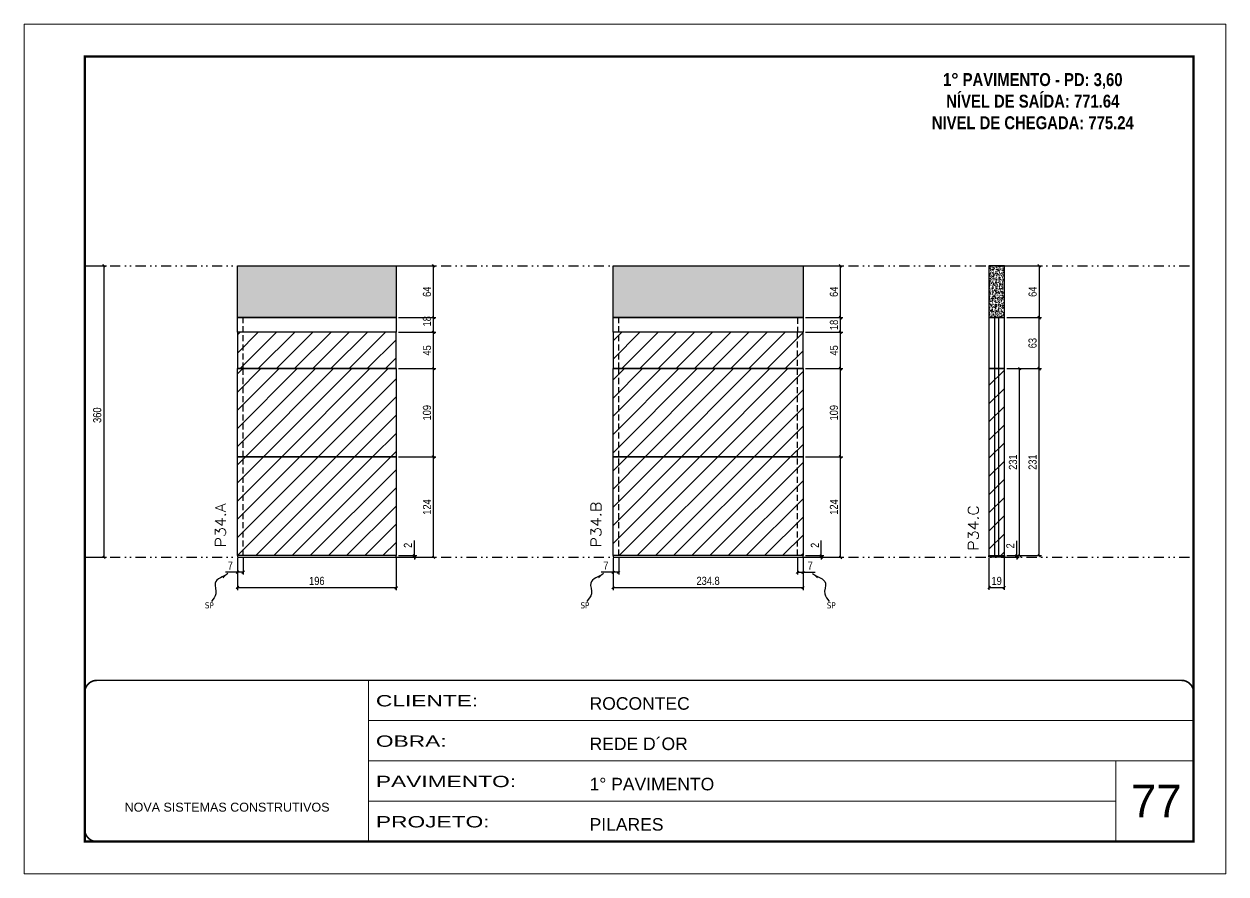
# Model space of a CAD drawing. Extents: x 2949 to 9203, y -16089 to 12527.
# Drawn here: x 2949 to 4434, y -10346 to -9296 of the extents above; entities that cross this region are included whole.
import ezdxf

# ---------------------------------------------------------------- set-up
doc = ezdxf.new("R2010")
doc.units = 0
for name, pattern in [('CONTINUO', [0]), ('DASHED', [0.75, 0.5, -0.25]), ('DIVIDE2', [0.625, 0.25, -0.125, 0, -0.125, 0, -0.125]), ('HIDDEN', [0.375, 0.25, -0.125])]:
    doc.linetypes.add(name, pattern=pattern)
for name, color, linetype, lineweight in [('CARIMBO', 255, 'Continuous', 9), ('Folhas', 255, 'Continuous', 9), ('Hachura', 251, 'Continuous', 9), ('SARRAFO DE PRESSAO', 251, 'DASHED', 9), ('Texto Seção', 7, 'Continuous', 15)]:
    doc.layers.add(name, color=color, linetype=linetype, lineweight=lineweight)
for name, color, linetype in [('COTA', 241, 'Continuous'), ('cotas', 4, 'Continuous'), ('NOMENCLATURA', 7, 'Continuous'), ('Nível', 160, 'Continuous'), ('Painéis', 200, 'Continuous'), ('SARR_2.2x7', 40, 'Continuous'), ('Sarrafo de Pressão', 42, 'HIDDEN'), ('texto', 7, 'Continuous')]:
    doc.layers.add(name, color=color, linetype=linetype)
doc.styles.add('ARIAL', font='arial.ttf')
doc.styles.add('COTA TECNICA', font='techl___.ttf', dxfattribs={"height": 10})
doc.styles.add('COTA TECNICA-50', font='techl___.ttf', dxfattribs={"height": 10})
doc.styles.add('REGUA-120', font='ROMANS.shx', dxfattribs={"height": 15})
doc.styles.add('ROMANC', font='techb___.ttf', dxfattribs={"height": 2.5})
doc.styles.get("Standard").update_dxf_attribs({"font": 'arial.ttf'})
doc.styles.add('Tecnologia', font='')
doc.styles.get('Tecnologia').set_extended_font_data('Forgotten Futurist')
doc.dimstyles.new('COTA PAINEL-50', dxfattribs={"dimtxt": 10, "dimasz": 3, "dimexe": 3, "dimexo": 3, "dimgap": 3, "dimtad": 1, "dimdec": 1, "dimzin": 12, "dimdsep": 46, "dimtxsty": 'COTA TECNICA-50', "dimblk1": 'OBLIQUE', "dimblk2": 'OBLIQUE', "dimsah": 1, "dimcen": 0.9, "dimclrd": 4, "dimclre": 4, "dimclrt": 240, "dimadec": 1, "dimazin": 3, "dimtfac": 1, "dimtdec": 1, "dimtmove": 0, "dimatfit": 3, "dimfxl": 1, "dimtolj": 1, "dimtzin": 12, "dimarcsym": 0})
doc.dimstyles.new('PAINEL', dxfattribs={"dimtxt": 10, "dimasz": 3, "dimexe": 3, "dimexo": 3, "dimgap": 3, "dimtad": 1, "dimdec": 1, "dimzin": 12, "dimdsep": 46, "dimtxsty": 'COTA TECNICA', "dimblk1": 'OBLIQUE', "dimblk2": 'OBLIQUE', "dimsah": 1, "dimcen": 0.9, "dimclrd": 4, "dimclre": 4, "dimclrt": 240, "dimadec": 1, "dimazin": 3, "dimtfac": 1, "dimtdec": 1, "dimtmove": 0, "dimatfit": 3, "dimfxl": 1, "dimtolj": 1, "dimtzin": 12, "dimarcsym": 0})
doc.dimstyles.get("Standard").update_dxf_attribs({"dimtxt": 0.18, "dimasz": 0.18, "dimexe": 0.18, "dimexo": 0.0625, "dimgap": 0.09, "dimtad": 0, "dimtih": 1, "dimtoh": 1, "dimdec": 4, "dimzin": 0, "dimdsep": 46, "dimtxsty": 'Standard', "dimcen": 0.09, "dimadec": 0, "dimazin": 0, "dimtfac": 1, "dimtdec": 4, "dimtofl": 0, "dimtmove": 0, "dimatfit": 3, "dimfxl": 1, "dimtolj": 1, "dimtzin": 0, "dimarcsym": 0})
pattern_1 = [(45, (-126071.967, -38793.522), (-11.2253202, 11.2253202), [])]
pattern_2 = [(45, (-126071.967, -38857.522), (-11.2253202, 11.2253202), [])]

# ---------------------------------------------------------------- blocks, each defined once
blk = doc.blocks.new('9999999999')
at = {"color": 30, "linetype": 'CONTINUO'}
for p, q in [((98564.6, 34230.2), (98564.6, 34429.4)), ((98564.6, 34379.6), (99584, 34379.6)), ((98564.6, 34329.8), (99488, 34329.8)), ((99584, 34329.8), (99488, 34329.8)), ((99488, 34329.8), (99488, 34230.2)), ((98564.6, 34280), (99488, 34280))]:
    blk.add_line(p, q, dxfattribs=at)
at = {"color": 30, "linetype": 'CONTINUO', "const_width": 2}
blk.add_lwpolyline([(99584, 34230.2), (99584, 34414.4, 0.414214), (99569, 34429.4), (98229, 34429.4, 0.414214), (98214, 34414.4), (98214, 34245.2, 0.414214), (98229, 34230.2), (99584, 34230.2)], format="xyb", dxfattribs=at)
at = {"layer": 'Folhas'}
blk.add_lwpolyline([(98139, 34190.2), (99624, 34190.2), (99624, 35240.2), (98139, 35240.2)], close=True, dxfattribs=at)
at = {"layer": 'Folhas', "color": 30, "const_width": 3}
blk.add_lwpolyline([(98214, 34230.2), (99584, 34230.2), (99584, 35200.2), (98214, 35200.2)], close=True, dxfattribs=at)
at = {"color": 7, "linetype": 'Continuous', "ltscale": 5, "style": 'ARIAL'}
for s, height, p in [('ROCONTEC', 15.48, (98837.7, 34393.1)), ('REDE D´OR', 15.48, (98837.7, 34343.3)), ('1° PAVIMENTO', 15.483, (98837.7, 34293.5)), ('NOVA SISTEMAS CONSTRUTIVOS', 11.059, (98263.2, 34267.2)), ('PILARES', 15.48, (98837.7, 34243.7))]:
    blk.add_text(s, height=height, dxfattribs=at).set_placement(p)
at = {"layer": 'Folhas', "color": 7, "style": 'Tecnologia', "width": 1.5}
for s, p in [('CLIENTE:', (98573.7, 34397.2)), ('OBRA:', (98573.7, 34347.3)), ('PAVIMENTO:', (98573.7, 34297.5)), ('PROJETO:', (98573.7, 34247.7))]:
    blk.add_text(s, height=14, dxfattribs=at).set_placement(p)
blk = doc.blocks.new('_Oblique')
at = {"color": 0, "linetype": 'ByBlock', "lineweight": -2}
blk.add_line((-0.5, -0.5), (0.5, 0.5), dxfattribs=at)
blk = doc.blocks.new('*D2653')
at = {"layer": 'cotas', "color": 4, "linetype": 'ByBlock', "lineweight": -2, "transparency": 16777216}
for p, q in [((3027, -9594.9), (3050.8, -9594.9)), ((3047.8, -9594.9), (3047.8, -9954.9)), ((3027, -9954.9), (3050.8, -9954.9))]:
    blk.add_line(p, q, dxfattribs=at)
at = {"layer": 'Defpoints', "color": 0, "linetype": 'ByBlock', "transparency": 16777216}
for p in [(3024, -9594.9), (3024, -9954.9), (3047.8, -9954.9)]:
    blk.add_point(p, dxfattribs=at)
at = {"layer": 'cotas', "color": 4, "linetype": 'ByBlock', "lineweight": -2, "transparency": 16777216, "xscale": 3, "yscale": 3, "zscale": 3}
for p, rotation in [((3047.8, -9594.9), 90), ((3047.8, -9954.9), 270)]:
    blk.add_blockref('_Oblique', p, dxfattribs=dict(at, rotation=rotation))
at = {"layer": 'cotas', "color": 240, "linetype": 'ByBlock', "transparency": 16777216, "insert": (3039.5, -9779.4), "char_height": 10, "attachment_point": 5, "rotation": 90, "style": 'COTA TECNICA'}
blk.add_mtext('\\A1;360', dxfattribs=at)
blk = doc.blocks.new('*D2654')
at = {"layer": 'COTA', "color": 4, "lineweight": -2, "transparency": 16777216}
for p, q in [((3212.8, -9955.9), (3212.8, -9995.4)), ((3408.8, -9955.9), (3408.8, -9995.4)), ((3212.8, -9992.4), (3408.8, -9992.4))]:
    blk.add_line(p, q, dxfattribs=at)
at = {"layer": 'Defpoints', "color": 0, "transparency": 16777216}
for p in [(3212.8, -9952.9), (3408.8, -9952.9), (3408.8, -9992.4)]:
    blk.add_point(p, dxfattribs=at)
at = {"layer": 'COTA', "color": 4, "lineweight": -2, "transparency": 16777216, "xscale": 3, "yscale": 3, "zscale": 3, "rotation": 180}
blk.add_blockref('_Oblique', (3212.8, -9992.4), dxfattribs=at)
at = {"layer": 'COTA', "color": 4, "lineweight": -2, "transparency": 16777216, "xscale": 3, "yscale": 3, "zscale": 3}
blk.add_blockref('_Oblique', (3408.8, -9992.4), dxfattribs=at)
at = {"layer": 'COTA', "color": 240, "transparency": 16777216, "insert": (3310.8, -9984.2), "char_height": 10, "attachment_point": 5, "style": 'COTA TECNICA'}
blk.add_mtext('\\A1;196', dxfattribs=at)
blk = doc.blocks.new('*D2655')
at = {"layer": 'COTA', "color": 4, "lineweight": -2, "transparency": 16777216}
for p, q in [((3411.8, -9594.9), (3458, -9594.9)), ((3455, -9658.9), (3455, -9594.9)), ((3411.8, -9658.9), (3458, -9658.9))]:
    blk.add_line(p, q, dxfattribs=at)
at = {"layer": 'Defpoints', "color": 0, "transparency": 16777216}
for p in [(3408.8, -9594.9), (3455, -9594.9), (3408.8, -9658.9)]:
    blk.add_point(p, dxfattribs=at)
at = {"layer": 'COTA', "color": 4, "lineweight": -2, "transparency": 16777216, "xscale": 3, "yscale": 3, "zscale": 3}
for p, rotation in [((3455, -9594.9), 90), ((3455, -9658.9), 270)]:
    blk.add_blockref('_Oblique', p, dxfattribs=dict(at, rotation=rotation))
at = {"layer": 'COTA', "color": 240, "transparency": 16777216, "insert": (3446.9, -9626.9), "char_height": 10, "attachment_point": 5, "rotation": 90, "style": 'COTA TECNICA'}
blk.add_mtext('\\A1;64', dxfattribs=at)
blk = doc.blocks.new('*D2656')
at = {"layer": 'COTA', "color": 4, "lineweight": -2, "transparency": 16777216}
for p, q in [((3212.8, -9957.9), (3212.8, -9976.4)), ((3219.8, -9955.9), (3219.8, -9976.4)), ((3212.8, -9973.4), (3198, -9973.4)), ((3219.8, -9973.4), (3212.8, -9973.4))]:
    blk.add_line(p, q, dxfattribs=at)
at = {"layer": 'Defpoints', "color": 0, "transparency": 16777216}
for p in [(3212.8, -9954.9), (3219.8, -9952.9), (3212.8, -9973.4)]:
    blk.add_point(p, dxfattribs=at)
at = {"layer": 'COTA', "color": 4, "lineweight": -2, "transparency": 16777216, "xscale": 3, "yscale": 3, "zscale": 3, "rotation": 180}
blk.add_blockref('_Oblique', (3212.8, -9973.4), dxfattribs=at)
at = {"layer": 'COTA', "color": 4, "lineweight": -2, "transparency": 16777216, "xscale": 3, "yscale": 3, "zscale": 3}
blk.add_blockref('_Oblique', (3219.8, -9973.4), dxfattribs=at)
at = {"layer": 'COTA', "color": 240, "transparency": 16777216, "insert": (3203.9, -9965.3), "char_height": 10, "attachment_point": 5, "style": 'COTA TECNICA-50'}
blk.add_mtext('\\A1;7', dxfattribs=at)
blk = doc.blocks.new('*D2657')
at = {"layer": 'COTA', "color": 4, "lineweight": -2, "transparency": 16777216}
for p, q in [((3411.8, -9830.9), (3458, -9830.9)), ((3455, -9954.9), (3455, -9830.9)), ((3411.8, -9954.9), (3458, -9954.9))]:
    blk.add_line(p, q, dxfattribs=at)
at = {"layer": 'Defpoints', "color": 0, "transparency": 16777216}
for p in [(3408.8, -9830.9), (3455, -9830.9), (3408.8, -9954.9)]:
    blk.add_point(p, dxfattribs=at)
at = {"layer": 'COTA', "color": 4, "lineweight": -2, "transparency": 16777216, "xscale": 3, "yscale": 3, "zscale": 3}
for p, rotation in [((3455, -9830.9), 90), ((3455, -9954.9), 270)]:
    blk.add_blockref('_Oblique', p, dxfattribs=dict(at, rotation=rotation))
at = {"layer": 'COTA', "color": 240, "transparency": 16777216, "insert": (3446.9, -9892.9), "char_height": 10, "attachment_point": 5, "rotation": 90, "style": 'COTA TECNICA-50'}
blk.add_mtext('\\A1;124', dxfattribs=at)
blk = doc.blocks.new('*D2658')
at = {"layer": 'COTA', "color": 4, "lineweight": -2, "transparency": 16777216}
for p, q in [((3431.3, -9952.9), (3431.3, -9934.1)), ((3411.8, -9952.9), (3434.3, -9952.9)), ((3411.8, -9954.9), (3434.3, -9954.9)), ((3431.3, -9954.9), (3431.3, -9952.9)), ((3431.3, -9954.9), (3431.3, -9957.9))]:
    blk.add_line(p, q, dxfattribs=at)
at = {"layer": 'Defpoints', "color": 0, "transparency": 16777216}
for p in [(3408.8, -9952.9), (3408.8, -9954.9), (3431.3, -9954.9)]:
    blk.add_point(p, dxfattribs=at)
at = {"layer": 'COTA', "color": 4, "lineweight": -2, "transparency": 16777216, "xscale": 3, "yscale": 3, "zscale": 3}
for p, rotation in [((3431.3, -9952.9), 270), ((3431.3, -9954.9), 90)]:
    blk.add_blockref('_Oblique', p, dxfattribs=dict(at, rotation=rotation))
at = {"layer": 'COTA', "color": 240, "transparency": 16777216, "insert": (3423.3, -9940.2), "char_height": 10, "attachment_point": 5, "rotation": 90, "style": 'COTA TECNICA-50'}
blk.add_mtext('\\A1;2', dxfattribs=at)
blk = doc.blocks.new('*D2659')
at = {"layer": 'COTA', "color": 4, "linetype": 'ByBlock', "lineweight": -2, "transparency": 16777216}
for p, q in [((3411.8, -9721.9), (3458, -9721.9)), ((3455, -9830.9), (3455, -9721.9)), ((3411.8, -9830.9), (3458, -9830.9))]:
    blk.add_line(p, q, dxfattribs=at)
at = {"layer": 'Defpoints', "color": 0, "linetype": 'ByBlock', "transparency": 16777216}
for p in [(3408.8, -9721.9), (3455, -9721.9), (3408.8, -9830.9)]:
    blk.add_point(p, dxfattribs=at)
at = {"layer": 'COTA', "color": 4, "linetype": 'ByBlock', "lineweight": -2, "transparency": 16777216, "xscale": 3, "yscale": 3, "zscale": 3}
for p, rotation in [((3455, -9721.9), 90), ((3455, -9830.9), 270)]:
    blk.add_blockref('_Oblique', p, dxfattribs=dict(at, rotation=rotation))
at = {"layer": 'COTA', "color": 240, "linetype": 'ByBlock', "transparency": 16777216, "insert": (3446.9, -9776.4), "char_height": 10, "attachment_point": 5, "rotation": 90, "style": 'COTA TECNICA'}
blk.add_mtext('\\A1;109', dxfattribs=at)
blk = doc.blocks.new('*D2660')
at = {"layer": 'COTA', "color": 4, "lineweight": -2, "transparency": 16777216}
for p, q in [((3676.8, -9955.9), (3676.8, -9995.4)), ((3911.6, -9955.9), (3911.6, -9995.4)), ((3676.8, -9992.4), (3911.6, -9992.4))]:
    blk.add_line(p, q, dxfattribs=at)
at = {"layer": 'Defpoints', "color": 0, "transparency": 16777216}
for p in [(3676.8, -9952.9), (3911.6, -9952.9), (3911.6, -9992.4)]:
    blk.add_point(p, dxfattribs=at)
at = {"layer": 'COTA', "color": 4, "lineweight": -2, "transparency": 16777216, "xscale": 3, "yscale": 3, "zscale": 3, "rotation": 180}
blk.add_blockref('_Oblique', (3676.8, -9992.4), dxfattribs=at)
at = {"layer": 'COTA', "color": 4, "lineweight": -2, "transparency": 16777216, "xscale": 3, "yscale": 3, "zscale": 3}
blk.add_blockref('_Oblique', (3911.6, -9992.4), dxfattribs=at)
at = {"layer": 'COTA', "color": 240, "transparency": 16777216, "insert": (3794.2, -9984.1), "char_height": 10, "attachment_point": 5, "style": 'COTA TECNICA'}
blk.add_mtext('\\A1;234.8', dxfattribs=at)
blk = doc.blocks.new('*D2661')
at = {"layer": 'COTA', "color": 4, "lineweight": -2, "transparency": 16777216}
for p, q in [((3914.6, -9594.9), (3960.8, -9594.9)), ((3957.8, -9658.9), (3957.8, -9594.9)), ((3914.6, -9658.9), (3960.8, -9658.9))]:
    blk.add_line(p, q, dxfattribs=at)
at = {"layer": 'Defpoints', "color": 0, "transparency": 16777216}
for p in [(3911.6, -9594.9), (3957.8, -9594.9), (3911.6, -9658.9)]:
    blk.add_point(p, dxfattribs=at)
at = {"layer": 'COTA', "color": 4, "lineweight": -2, "transparency": 16777216, "xscale": 3, "yscale": 3, "zscale": 3}
for p, rotation in [((3957.8, -9594.9), 90), ((3957.8, -9658.9), 270)]:
    blk.add_blockref('_Oblique', p, dxfattribs=dict(at, rotation=rotation))
at = {"layer": 'COTA', "color": 240, "transparency": 16777216, "insert": (3949.7, -9626.9), "char_height": 10, "attachment_point": 5, "rotation": 90, "style": 'COTA TECNICA'}
blk.add_mtext('\\A1;64', dxfattribs=at)
blk = doc.blocks.new('*D2662')
at = {"layer": 'COTA', "color": 4, "lineweight": -2, "transparency": 16777216}
for p, q in [((3676.8, -9957.9), (3676.8, -9976.4)), ((3683.8, -9955.9), (3683.8, -9976.4)), ((3676.8, -9973.4), (3662, -9973.4)), ((3683.8, -9973.4), (3676.8, -9973.4))]:
    blk.add_line(p, q, dxfattribs=at)
at = {"layer": 'Defpoints', "color": 0, "transparency": 16777216}
for p in [(3676.8, -9954.9), (3683.8, -9952.9), (3676.8, -9973.4)]:
    blk.add_point(p, dxfattribs=at)
at = {"layer": 'COTA', "color": 4, "lineweight": -2, "transparency": 16777216, "xscale": 3, "yscale": 3, "zscale": 3, "rotation": 180}
blk.add_blockref('_Oblique', (3676.8, -9973.4), dxfattribs=at)
at = {"layer": 'COTA', "color": 4, "lineweight": -2, "transparency": 16777216, "xscale": 3, "yscale": 3, "zscale": 3}
blk.add_blockref('_Oblique', (3683.8, -9973.4), dxfattribs=at)
at = {"layer": 'COTA', "color": 240, "transparency": 16777216, "insert": (3667.9, -9965.3), "char_height": 10, "attachment_point": 5, "style": 'COTA TECNICA-50'}
blk.add_mtext('\\A1;7', dxfattribs=at)
blk = doc.blocks.new('*D2663')
at = {"layer": 'COTA', "color": 4, "lineweight": -2, "transparency": 16777216}
for p, q in [((3904.6, -9955.9), (3904.6, -9976.4)), ((3911.6, -9957.9), (3911.6, -9976.4)), ((3904.6, -9973.4), (3911.6, -9973.4)), ((3911.6, -9973.4), (3926.3, -9973.4))]:
    blk.add_line(p, q, dxfattribs=at)
at = {"layer": 'Defpoints', "color": 0, "transparency": 16777216}
for p in [(3904.6, -9952.9), (3911.6, -9954.9), (3911.6, -9973.4)]:
    blk.add_point(p, dxfattribs=at)
at = {"layer": 'COTA', "color": 4, "lineweight": -2, "transparency": 16777216, "xscale": 3, "yscale": 3, "zscale": 3, "rotation": 180}
blk.add_blockref('_Oblique', (3904.6, -9973.4), dxfattribs=at)
at = {"layer": 'COTA', "color": 4, "lineweight": -2, "transparency": 16777216, "xscale": 3, "yscale": 3, "zscale": 3}
blk.add_blockref('_Oblique', (3911.6, -9973.4), dxfattribs=at)
at = {"layer": 'COTA', "color": 240, "transparency": 16777216, "insert": (3920.4, -9965.3), "char_height": 10, "attachment_point": 5, "style": 'COTA TECNICA-50'}
blk.add_mtext('\\A1;7', dxfattribs=at)
blk = doc.blocks.new('*D2664')
at = {"layer": 'COTA', "color": 4, "lineweight": -2, "transparency": 16777216}
for p, q in [((3914.6, -9830.9), (3960.8, -9830.9)), ((3957.8, -9954.9), (3957.8, -9830.9)), ((3914.6, -9954.9), (3960.8, -9954.9))]:
    blk.add_line(p, q, dxfattribs=at)
at = {"layer": 'Defpoints', "color": 0, "transparency": 16777216}
for p in [(3911.6, -9830.9), (3957.8, -9830.9), (3911.6, -9954.9)]:
    blk.add_point(p, dxfattribs=at)
at = {"layer": 'COTA', "color": 4, "lineweight": -2, "transparency": 16777216, "xscale": 3, "yscale": 3, "zscale": 3}
for p, rotation in [((3957.8, -9830.9), 90), ((3957.8, -9954.9), 270)]:
    blk.add_blockref('_Oblique', p, dxfattribs=dict(at, rotation=rotation))
at = {"layer": 'COTA', "color": 240, "transparency": 16777216, "insert": (3949.7, -9892.9), "char_height": 10, "attachment_point": 5, "rotation": 90, "style": 'COTA TECNICA-50'}
blk.add_mtext('\\A1;124', dxfattribs=at)
blk = doc.blocks.new('*D2665')
at = {"layer": 'COTA', "color": 4, "lineweight": -2, "transparency": 16777216}
for p, q in [((3934.1, -9952.9), (3934.1, -9934.1)), ((3914.6, -9952.9), (3937.1, -9952.9)), ((3914.6, -9954.9), (3937.1, -9954.9)), ((3934.1, -9954.9), (3934.1, -9952.9)), ((3934.1, -9954.9), (3934.1, -9957.9))]:
    blk.add_line(p, q, dxfattribs=at)
at = {"layer": 'Defpoints', "color": 0, "transparency": 16777216}
for p in [(3911.6, -9952.9), (3911.6, -9954.9), (3934.1, -9954.9)]:
    blk.add_point(p, dxfattribs=at)
at = {"layer": 'COTA', "color": 4, "lineweight": -2, "transparency": 16777216, "xscale": 3, "yscale": 3, "zscale": 3}
for p, rotation in [((3934.1, -9952.9), 270), ((3934.1, -9954.9), 90)]:
    blk.add_blockref('_Oblique', p, dxfattribs=dict(at, rotation=rotation))
at = {"layer": 'COTA', "color": 240, "transparency": 16777216, "insert": (3926.1, -9940.2), "char_height": 10, "attachment_point": 5, "rotation": 90, "style": 'COTA TECNICA-50'}
blk.add_mtext('\\A1;2', dxfattribs=at)
blk = doc.blocks.new('*D2666')
at = {"layer": 'COTA', "color": 4, "linetype": 'ByBlock', "lineweight": -2, "transparency": 16777216}
for p, q in [((3914.6, -9721.9), (3960.8, -9721.9)), ((3957.8, -9830.9), (3957.8, -9721.9)), ((3914.6, -9830.9), (3960.8, -9830.9))]:
    blk.add_line(p, q, dxfattribs=at)
at = {"layer": 'Defpoints', "color": 0, "linetype": 'ByBlock', "transparency": 16777216}
for p in [(3911.6, -9721.9), (3957.8, -9721.9), (3911.6, -9830.9)]:
    blk.add_point(p, dxfattribs=at)
at = {"layer": 'COTA', "color": 4, "linetype": 'ByBlock', "lineweight": -2, "transparency": 16777216, "xscale": 3, "yscale": 3, "zscale": 3}
for p, rotation in [((3957.8, -9721.9), 90), ((3957.8, -9830.9), 270)]:
    blk.add_blockref('_Oblique', p, dxfattribs=dict(at, rotation=rotation))
at = {"layer": 'COTA', "color": 240, "linetype": 'ByBlock', "transparency": 16777216, "insert": (3949.7, -9776.4), "char_height": 10, "attachment_point": 5, "rotation": 90, "style": 'COTA TECNICA'}
blk.add_mtext('\\A1;109', dxfattribs=at)
blk = doc.blocks.new('*D2667')
at = {"layer": 'COTA', "color": 4, "lineweight": -2, "transparency": 16777216}
for p, q in [((4141.2, -9955.9), (4141.2, -9995.3)), ((4160.2, -9955.9), (4160.2, -9995.3)), ((4141.2, -9992.3), (4160.2, -9992.3))]:
    blk.add_line(p, q, dxfattribs=at)
at = {"layer": 'Defpoints', "color": 0, "transparency": 16777216}
for p in [(4141.2, -9952.9), (4160.2, -9952.9), (4160.2, -9992.3)]:
    blk.add_point(p, dxfattribs=at)
at = {"layer": 'COTA', "color": 4, "lineweight": -2, "transparency": 16777216, "xscale": 3, "yscale": 3, "zscale": 3, "rotation": 180}
blk.add_blockref('_Oblique', (4141.2, -9992.3), dxfattribs=at)
at = {"layer": 'COTA', "color": 4, "lineweight": -2, "transparency": 16777216, "xscale": 3, "yscale": 3, "zscale": 3}
blk.add_blockref('_Oblique', (4160.2, -9992.3), dxfattribs=at)
at = {"layer": 'COTA', "color": 240, "transparency": 16777216, "insert": (4150.7, -9984.2), "char_height": 10, "attachment_point": 5, "style": 'COTA TECNICA'}
blk.add_mtext('\\A1;19', dxfattribs=at)
blk = doc.blocks.new('*D2668')
at = {"layer": 'COTA', "color": 4, "lineweight": -2, "transparency": 16777216}
for p, q in [((4175.6, -9952.9), (4175.6, -9934.8)), ((4163.2, -9952.9), (4178.6, -9952.9)), ((4163.2, -9954.9), (4178.6, -9954.9)), ((4175.6, -9954.9), (4175.6, -9952.9)), ((4175.6, -9954.9), (4175.6, -9957.9))]:
    blk.add_line(p, q, dxfattribs=at)
at = {"layer": 'Defpoints', "color": 0, "transparency": 16777216}
for p in [(4160.2, -9952.9), (4160.2, -9954.9), (4175.6, -9952.9)]:
    blk.add_point(p, dxfattribs=at)
at = {"layer": 'COTA', "color": 4, "lineweight": -2, "transparency": 16777216, "xscale": 3, "yscale": 3, "zscale": 3}
for p, rotation in [((4175.6, -9952.9), 270), ((4175.6, -9954.9), 90)]:
    blk.add_blockref('_Oblique', p, dxfattribs=dict(at, rotation=rotation))
at = {"layer": 'COTA', "color": 240, "transparency": 16777216, "insert": (4167.6, -9940.9), "char_height": 10, "attachment_point": 5, "rotation": 90, "style": 'COTA TECNICA-50'}
blk.add_mtext('\\A1;2', dxfattribs=at)
blk = doc.blocks.new('*D2690')
at = {"layer": 'COTA', "color": 4, "linetype": 'ByBlock', "lineweight": -2, "transparency": 16777216}
for p, q in [((4163.2, -9594.9), (4206.3, -9594.9)), ((4203.3, -9594.9), (4203.3, -9658.9)), ((4163.2, -9658.9), (4206.3, -9658.9))]:
    blk.add_line(p, q, dxfattribs=at)
at = {"layer": 'Defpoints', "color": 0, "linetype": 'ByBlock', "transparency": 16777216}
for p in [(4160.2, -9594.9), (4160.2, -9658.9), (4203.3, -9658.9)]:
    blk.add_point(p, dxfattribs=at)
at = {"layer": 'COTA', "color": 4, "linetype": 'ByBlock', "lineweight": -2, "transparency": 16777216, "xscale": 3, "yscale": 3, "zscale": 3}
for p, rotation in [((4203.3, -9594.9), 90), ((4203.3, -9658.9), 270)]:
    blk.add_blockref('_Oblique', p, dxfattribs=dict(at, rotation=rotation))
at = {"layer": 'COTA', "color": 240, "linetype": 'ByBlock', "transparency": 16777216, "insert": (4195.2, -9626.9), "char_height": 10, "attachment_point": 5, "rotation": 90, "style": 'COTA TECNICA'}
blk.add_mtext('\\A1;64', dxfattribs=at)
blk = doc.blocks.new('*D2691')
at = {"layer": 'COTA', "color": 4, "linetype": 'ByBlock', "lineweight": -2, "transparency": 16777216}
for p, q in [((4163.2, -9721.9), (4206.3, -9721.9)), ((4203.3, -9952.9), (4203.3, -9721.9)), ((4163.2, -9952.9), (4206.3, -9952.9))]:
    blk.add_line(p, q, dxfattribs=at)
at = {"layer": 'Defpoints', "color": 0, "linetype": 'ByBlock', "transparency": 16777216}
for p in [(4160.2, -9721.9), (4203.3, -9721.9), (4160.2, -9952.9)]:
    blk.add_point(p, dxfattribs=at)
at = {"layer": 'COTA', "color": 4, "linetype": 'ByBlock', "lineweight": -2, "transparency": 16777216, "xscale": 3, "yscale": 3, "zscale": 3}
for p, rotation in [((4203.3, -9721.9), 90), ((4203.3, -9952.9), 270)]:
    blk.add_blockref('_Oblique', p, dxfattribs=dict(at, rotation=rotation))
at = {"layer": 'COTA', "color": 240, "linetype": 'ByBlock', "transparency": 16777216, "insert": (4195.1, -9837.4), "char_height": 10, "attachment_point": 5, "rotation": 90, "style": 'COTA TECNICA'}
blk.add_mtext('\\A1;231', dxfattribs=at)
blk = doc.blocks.new('*D2692')
at = {"layer": 'COTA', "color": 4, "linetype": 'ByBlock', "lineweight": -2, "transparency": 16777216}
for p, q in [((4163.2, -9721.9), (4182.1, -9721.9)), ((4179.1, -9952.9), (4179.1, -9721.9)), ((4163.2, -9952.9), (4182.1, -9952.9))]:
    blk.add_line(p, q, dxfattribs=at)
at = {"layer": 'Defpoints', "color": 0, "linetype": 'ByBlock', "transparency": 16777216}
for p in [(4160.2, -9721.9), (4179.1, -9721.9), (4160.2, -9952.9)]:
    blk.add_point(p, dxfattribs=at)
at = {"layer": 'COTA', "color": 4, "linetype": 'ByBlock', "lineweight": -2, "transparency": 16777216, "xscale": 3, "yscale": 3, "zscale": 3}
for p, rotation in [((4179.1, -9721.9), 90), ((4179.1, -9952.9), 270)]:
    blk.add_blockref('_Oblique', p, dxfattribs=dict(at, rotation=rotation))
at = {"layer": 'COTA', "color": 240, "linetype": 'ByBlock', "transparency": 16777216, "insert": (4170.9, -9837.4), "char_height": 10, "attachment_point": 5, "rotation": 90, "style": 'COTA TECNICA'}
blk.add_mtext('\\A1;231', dxfattribs=at)
blk = doc.blocks.new('*D2688')
at = {"layer": 'COTA', "color": 4, "linetype": 'ByBlock', "lineweight": -2, "transparency": 16777216}
for p, q in [((3411.8, -9676.9), (3458, -9676.9)), ((3455, -9721.9), (3455, -9676.9)), ((3411.8, -9721.9), (3458, -9721.9))]:
    blk.add_line(p, q, dxfattribs=at)
at = {"layer": 'Defpoints', "color": 0, "linetype": 'ByBlock', "transparency": 16777216}
for p in [(3408.8, -9676.9), (3455, -9676.9), (3408.8, -9721.9)]:
    blk.add_point(p, dxfattribs=at)
at = {"layer": 'COTA', "color": 4, "linetype": 'ByBlock', "lineweight": -2, "transparency": 16777216, "xscale": 3, "yscale": 3, "zscale": 3}
for p, rotation in [((3455, -9676.9), 90), ((3455, -9721.9), 270)]:
    blk.add_blockref('_Oblique', p, dxfattribs=dict(at, rotation=rotation))
at = {"layer": 'COTA', "color": 240, "linetype": 'ByBlock', "transparency": 16777216, "insert": (3446.9, -9699.4), "char_height": 10, "attachment_point": 5, "rotation": 90, "style": 'COTA TECNICA'}
blk.add_mtext('\\A1;45', dxfattribs=at)
blk = doc.blocks.new('*D2685')
at = {"layer": 'COTA', "color": 4, "linetype": 'ByBlock', "lineweight": -2, "transparency": 16777216}
for p, q in [((3914.6, -9676.9), (3960.8, -9676.9)), ((3957.8, -9721.9), (3957.8, -9676.9)), ((3914.6, -9721.9), (3960.8, -9721.9))]:
    blk.add_line(p, q, dxfattribs=at)
at = {"layer": 'Defpoints', "color": 0, "linetype": 'ByBlock', "transparency": 16777216}
for p in [(3911.6, -9676.9), (3957.8, -9676.9), (3911.6, -9721.9)]:
    blk.add_point(p, dxfattribs=at)
at = {"layer": 'COTA', "color": 4, "linetype": 'ByBlock', "lineweight": -2, "transparency": 16777216, "xscale": 3, "yscale": 3, "zscale": 3}
for p, rotation in [((3957.8, -9676.9), 90), ((3957.8, -9721.9), 270)]:
    blk.add_blockref('_Oblique', p, dxfattribs=dict(at, rotation=rotation))
at = {"layer": 'COTA', "color": 240, "linetype": 'ByBlock', "transparency": 16777216, "insert": (3949.7, -9699.4), "char_height": 10, "attachment_point": 5, "rotation": 90, "style": 'COTA TECNICA'}
blk.add_mtext('\\A1;45', dxfattribs=at)
blk = doc.blocks.new('*D2686')
at = {"layer": 'COTA', "color": 4, "linetype": 'ByBlock', "lineweight": -2, "transparency": 16777216}
for p, q in [((4163.2, -9658.9), (4206.3, -9658.9)), ((4203.3, -9721.9), (4203.3, -9658.9)), ((4163.2, -9721.9), (4206.3, -9721.9))]:
    blk.add_line(p, q, dxfattribs=at)
at = {"layer": 'Defpoints', "color": 0, "linetype": 'ByBlock', "transparency": 16777216}
for p in [(4160.2, -9658.9), (4203.3, -9658.9), (4160.2, -9721.9)]:
    blk.add_point(p, dxfattribs=at)
at = {"layer": 'COTA', "color": 4, "linetype": 'ByBlock', "lineweight": -2, "transparency": 16777216, "xscale": 3, "yscale": 3, "zscale": 3}
for p, rotation in [((4203.3, -9658.9), 90), ((4203.3, -9721.9), 270)]:
    blk.add_blockref('_Oblique', p, dxfattribs=dict(at, rotation=rotation))
at = {"layer": 'COTA', "color": 240, "linetype": 'ByBlock', "transparency": 16777216, "insert": (4195.1, -9690.4), "char_height": 10, "attachment_point": 5, "rotation": 90, "style": 'COTA TECNICA'}
blk.add_mtext('\\A1;63', dxfattribs=at)
blk = doc.blocks.new('*D2689')
at = {"layer": 'COTA', "color": 4, "lineweight": -2, "transparency": 16777216}
for p, q in [((3411.8, -9658.9), (3458, -9658.9)), ((3455, -9676.9), (3455, -9658.9)), ((3411.8, -9676.9), (3458, -9676.9))]:
    blk.add_line(p, q, dxfattribs=at)
at = {"layer": 'Defpoints', "color": 0, "transparency": 16777216}
for p in [(3408.8, -9658.9), (3455, -9658.9), (3408.8, -9676.9)]:
    blk.add_point(p, dxfattribs=at)
at = {"layer": 'COTA', "color": 4, "lineweight": -2, "transparency": 16777216, "xscale": 3, "yscale": 3, "zscale": 3}
for p, rotation in [((3455, -9658.9), 90), ((3455, -9676.9), 270)]:
    blk.add_blockref('_Oblique', p, dxfattribs=dict(at, rotation=rotation))
at = {"layer": 'COTA', "color": 240, "transparency": 16777216, "insert": (3446.9, -9663.4), "char_height": 10, "attachment_point": 5, "rotation": 90, "style": 'COTA TECNICA'}
blk.add_mtext('\\A1;18', dxfattribs=at)
blk = doc.blocks.new('*D2697')
at = {"layer": 'COTA', "color": 4, "lineweight": -2, "transparency": 16777216}
for p, q in [((3914.6, -9658.9), (3960.8, -9658.9)), ((3957.8, -9676.9), (3957.8, -9658.9)), ((3914.6, -9676.9), (3960.8, -9676.9))]:
    blk.add_line(p, q, dxfattribs=at)
at = {"layer": 'Defpoints', "color": 0, "transparency": 16777216}
for p in [(3911.6, -9658.9), (3957.8, -9658.9), (3911.6, -9676.9)]:
    blk.add_point(p, dxfattribs=at)
at = {"layer": 'COTA', "color": 4, "lineweight": -2, "transparency": 16777216, "xscale": 3, "yscale": 3, "zscale": 3}
for p, rotation in [((3957.8, -9658.9), 90), ((3957.8, -9676.9), 270)]:
    blk.add_blockref('_Oblique', p, dxfattribs=dict(at, rotation=rotation))
at = {"layer": 'COTA', "color": 240, "transparency": 16777216, "insert": (3949.7, -9667.9), "char_height": 10, "attachment_point": 5, "rotation": 90, "style": 'COTA TECNICA'}
blk.add_mtext('\\A1;18', dxfattribs=at)

msp = doc.modelspace()

# ---------------------------------------------------------------- hatches: boundary and pattern name
at = {"layer": 'COTA', "linetype": 'ByBlock'}
h = msp.add_hatch(dxfattribs=at)
h.set_pattern_fill('AR-CONC', color=256, scale=0.03)
h.set_pattern_definition([(50, (-128199.012, -38772.322), (5.46554007, -0.47817257), [0.5715, -6.2865]), (355, (-128199.012, -38772.322), (-1.05730264, 5.73170536), [0.4572, -5.02921753]), (100.4514447, (-128198.5565, -38772.362), (4.40823741, 5.25353256), [0.48570026, -5.34270734]), (46.1842, (-128199.012, -38770.798), (8.13237123, -1.26126984), [0.85725, -9.42975]), (96.6355576, (-128198.334, -38770.903), (7.122124, 7.42278374), [0.7285507, -8.01406824]), (351.184151, (-128199.012, -38770.798), (7.122124, 7.42278374), [0.685799, -7.54379196]), (21, (-128198.25, -38771.179), (4.54843174, -3.06795595), [0.5715, -6.2865]), (326, (-128198.25, -38771.179), (1.85406085, 5.52563898), [0.4572, -5.0292]), (71.451445, (-128197.871, -38771.4347), (6.40249258, 2.45768307), [0.48570026, -5.34269813]), (37.5, (-128199.012, -38772.322), (0.092658098, 2.536651166), [0, -4.96824, 0, -5.1054, 0, -5.04825]), (7.5, (-128199.012, -38772.322), (2.004589875, 3.005417245), [0, -2.91084, 0, -4.85394, 0, -1.92405]), (327.5, (-128200.7112, -38772.322), (4.067717855, -0.17186232), [0, -1.905, 0, -5.9436, 0, -7.8867]), (317.5, (-128201.4732, -38772.322), (4.44387544, 0.76279473), [0, -2.4765, 0, -3.94716, 0, -5.6007])])
h.paths.add_polyline_path([(3408.77, -9658.91), (3212.77, -9658.91), (3212.77, -9594.91), (3408.77, -9594.91)])
h = msp.add_hatch(dxfattribs=at)
h.set_pattern_fill('AR-CONC', color=256, scale=0.03)
h.set_pattern_definition([(50, (-127735.03, -38772.322), (5.46554007, -0.47817257), [0.5715, -6.2865]), (355, (-127735.03, -38772.322), (-1.05730264, 5.73170536), [0.4572, -5.02921753]), (100.4514447, (-127734.5744, -38772.362), (4.40823741, 5.25353256), [0.48570026, -5.34270734]), (46.1842, (-127735.03, -38770.798), (8.13237123, -1.26126984), [0.85725, -9.42975]), (96.6355576, (-127734.352, -38770.903), (7.122124, 7.42278374), [0.7285507, -8.01406824]), (351.184151, (-127735.03, -38770.798), (7.122124, 7.42278374), [0.685799, -7.54379196]), (21, (-127734.268, -38771.179), (4.54843174, -3.06795595), [0.5715, -6.2865]), (326, (-127734.268, -38771.179), (1.85406085, 5.52563898), [0.4572, -5.0292]), (71.451445, (-127733.889, -38771.4347), (6.40249258, 2.45768307), [0.48570026, -5.34269813]), (37.5, (-127735.0299, -38772.322), (0.092658098, 2.536651166), [0, -4.96824, 0, -5.1054, 0, -5.04825]), (7.5, (-127735.03, -38772.322), (2.004589875, 3.005417245), [0, -2.91084, 0, -4.85394, 0, -1.92405]), (327.5, (-127736.7291, -38772.322), (4.067717855, -0.17186232), [0, -1.905, 0, -5.9436, 0, -7.8867]), (317.5, (-127737.491, -38772.322), (4.44387544, 0.76279473), [0, -2.4765, 0, -3.94716, 0, -5.6007])])
h.paths.add_polyline_path([(3911.55, -9658.91), (3676.75, -9658.91), (3676.75, -9594.91), (3911.55, -9594.91)])
h = msp.add_hatch(dxfattribs=at)
h.set_pattern_fill('AR-CONC', color=256, scale=0.03)
h.set_pattern_definition([(50, (-127750.423, -43404.8225), (5.46554007, -0.47817257), [0.5715, -6.2865]), (355, (-127750.423, -43404.8225), (-1.05730264, 5.73170536), [0.4572, -5.02921753]), (100.4514447, (-127749.9676, -43404.8623), (4.40823741, 5.25353256), [0.48570026, -5.34270734]), (46.1842, (-127750.423, -43403.2985), (8.13237123, -1.26126984), [0.85725, -9.42975]), (96.6355576, (-127749.745, -43403.4036), (7.122124, 7.42278374), [0.7285507, -8.01406824]), (351.184151, (-127750.423, -43403.2985), (7.122124, 7.42278374), [0.685799, -7.54379196]), (21, (-127749.661, -43403.6795), (4.54843174, -3.06795595), [0.5715, -6.2865]), (326, (-127749.661, -43403.6795), (1.85406085, 5.52563898), [0.4572, -5.0292]), (71.451445, (-127749.282, -43403.935), (6.40249258, 2.45768307), [0.48570026, -5.34269813]), (37.5, (-127750.423, -43404.8225), (0.092658098, 2.536651166), [0, -4.96824, 0, -5.1054, 0, -5.04825]), (7.5, (-127750.423, -43404.8225), (2.004589875, 3.005417245), [0, -2.91084, 0, -4.85394, 0, -1.92405]), (327.5, (-127752.1223, -43404.8225), (4.067717855, -0.17186232), [0, -1.905, 0, -5.9436, 0, -7.8867]), (317.5, (-127752.8843, -43404.8225), (4.44387544, 0.76279473), [0, -2.4765, 0, -3.94716, 0, -5.6007])])
h.paths.add_polyline_path([(4160.23, -9594.91), (4141.23, -9594.91), (4141.23, -9658.91), (4160.23, -9658.91)])
at = {"layer": 'Hachura', "linetype": 'ByBlock'}
h = msp.add_hatch(dxfattribs=at)
h.set_pattern_fill('ANSI31', color=256, scale=5)
h.set_pattern_definition(pattern_2)
h.paths.add_polyline_path([(3408.77, -9721.91), (3408.77, -9676.91), (3212.77, -9676.91), (3212.77, -9721.91)])
h = msp.add_hatch(dxfattribs=at)
h.set_pattern_fill('ANSI31', color=256, scale=5)
h.set_pattern_definition(pattern_2)
h.paths.add_polyline_path([(3911.55, -9721.91), (3911.55, -9676.91), (3676.75, -9676.91), (3676.75, -9721.91)])
h = msp.add_hatch(dxfattribs=at)
h.set_pattern_fill('ANSI31', color=256, scale=5)
h.set_pattern_definition(pattern_1)
h.paths.add_polyline_path([(3212.77, -9721.91), (3212.77, -9830.91), (3408.77, -9830.91), (3408.77, -9721.91)])
h = msp.add_hatch(dxfattribs=at)
h.set_pattern_fill('ANSI31', color=256, scale=5)
h.set_pattern_definition(pattern_1)
h.paths.add_polyline_path([(3676.75, -9721.91), (3676.75, -9830.91), (3911.55, -9830.91), (3911.55, -9721.91)])
h = msp.add_hatch(dxfattribs=at)
h.set_pattern_fill('ANSI31', color=256, scale=5)
h.set_pattern_definition(pattern_1)
h.paths.add_polyline_path([(4141.23, -9952.91), (4160.23, -9952.91), (4160.23, -9721.91), (4141.23, -9721.91)])
h = msp.add_hatch(dxfattribs=at)
h.set_pattern_fill('ANSI31', color=256, scale=5)
h.set_pattern_definition(pattern_1)
h.paths.add_polyline_path([(3408.77, -9830.91), (3212.77, -9830.91), (3212.77, -9952.91), (3408.77, -9952.91)])
h = msp.add_hatch(dxfattribs=at)
h.set_pattern_fill('ANSI31', color=256, scale=5)
h.set_pattern_definition(pattern_1)
h.paths.add_polyline_path([(3911.55, -9830.91), (3676.75, -9830.91), (3676.75, -9952.91), (3911.55, -9952.91)])

# ---------------------------------------------------------------- linework, layer by layer
at = {"layer": 'COTA', "linetype": 'ByBlock'}
for points in [[(3408.77, -9658.91), (3212.77, -9658.91), (3212.77, -9594.91), (3408.77, -9594.91)], [(3911.55, -9658.91), (3676.75, -9658.91), (3676.75, -9594.91), (3911.55, -9594.91)], [(4141.23, -9658.91), (4160.23, -9658.91), (4160.23, -9594.91), (4141.23, -9594.91)]]:
    msp.add_lwpolyline(points, close=True, dxfattribs=at)
at = {"layer": 'Nível', "color": 4, "linetype": 'DIVIDE2', "ltscale": 50}
for p, q in [((3024.03, -9594.91), (4394.03, -9594.91)), ((3024.03, -9954.91), (4394.03, -9954.91))]:
    msp.add_line(p, q, dxfattribs=at)
at = {"layer": 'Painéis'}
for p, q in [((3212.77, -9658.91), (3408.77, -9658.91)), ((3212.77, -9676.91), (3212.77, -9658.91)), ((3408.77, -9658.91), (3408.77, -9676.91)), ((3676.75, -9658.91), (3911.55, -9658.91)), ((3676.75, -9676.91), (3676.75, -9658.91)), ((3911.55, -9658.91), (3911.55, -9676.91)), ((3408.77, -9721.91), (3212.77, -9721.91)), ((3212.77, -9830.91), (3212.77, -9721.91)), ((3212.77, -9721.91), (3408.77, -9721.91)), ((3408.77, -9721.91), (3408.77, -9830.91)), ((3911.55, -9721.91), (3676.75, -9721.91)), ((3676.75, -9830.91), (3676.75, -9721.91)), ((3676.75, -9721.91), (3911.55, -9721.91)), ((3911.55, -9721.91), (3911.55, -9830.91)), ((4160.23, -9721.91), (4141.23, -9721.91)), ((4141.23, -9721.91), (4141.23, -9952.91)), ((4141.23, -9721.91), (4160.23, -9721.91)), ((4160.23, -9952.91), (4160.23, -9721.91)), ((3408.77, -9830.91), (3212.77, -9830.91)), ((3911.55, -9830.91), (3676.75, -9830.91)), ((4141.23, -9952.91), (4160.23, -9952.91))]:
    msp.add_line(p, q, dxfattribs=at)
at = {"layer": 'Painéis', "linetype": 'ByBlock'}
for p, q in [((4160.23, -9658.91), (4141.23, -9658.91)), ((4141.23, -9658.91), (4141.23, -9721.91)), ((4160.23, -9721.91), (4160.23, -9658.91)), ((3408.77, -9676.91), (3212.77, -9676.91)), ((3212.77, -9676.91), (3212.77, -9721.91)), ((3408.77, -9721.91), (3408.77, -9676.91)), ((3911.55, -9676.91), (3676.75, -9676.91)), ((3676.75, -9676.91), (3676.75, -9721.91)), ((3911.55, -9721.91), (3911.55, -9676.91)), ((3212.77, -9721.91), (3408.77, -9721.91)), ((3676.75, -9721.91), (3911.55, -9721.91)), ((4141.23, -9721.91), (4160.23, -9721.91))]:
    msp.add_line(p, q, dxfattribs=at)
at = {"layer": 'Painéis'}
for points in [[(3408.77, -9952.91), (3212.77, -9952.91), (3212.77, -9830.91), (3408.77, -9830.91)], [(3911.55, -9952.91), (3676.75, -9952.91), (3676.75, -9830.91), (3911.55, -9830.91)], [(3408.77, -9952.91), (3212.77, -9952.91), (3212.77, -9954.91), (3408.77, -9954.91)], [(3911.55, -9952.91), (3676.75, -9952.91), (3676.75, -9954.91), (3911.55, -9954.91)], [(4141.23, -9952.91), (4160.23, -9952.91), (4160.23, -9954.91), (4141.23, -9954.91)]]:
    msp.add_lwpolyline(points, close=True, dxfattribs=at)
at = {"layer": 'SARR_2.2x7'}
for p, q in [((4148.23, -9658.91), (4148.23, -9721.91)), ((4153.23, -9721.91), (4153.23, -9658.91)), ((4148.23, -9721.91), (4148.23, -9952.91)), ((4153.23, -9952.91), (4153.23, -9721.91))]:
    msp.add_line(p, q, dxfattribs=at)
at = {"layer": 'Sarrafo de Pressão', "ltscale": 30}
for p, q in [((3219.77, -9676.91), (3219.77, -9658.91)), ((3683.75, -9676.91), (3683.75, -9658.91)), ((3904.55, -9658.91), (3904.55, -9676.91)), ((3219.77, -9721.91), (3219.77, -9676.91)), ((3683.75, -9721.91), (3683.75, -9676.91)), ((3904.55, -9830.91), (3904.55, -9676.91)), ((3219.77, -9830.91), (3219.77, -9721.91)), ((3219.77, -9721.91), (3219.77, -9721.91)), ((3683.75, -9830.91), (3683.75, -9721.91)), ((3683.75, -9721.91), (3683.75, -9721.91)), ((3904.55, -9721.91), (3904.55, -9721.91)), ((3219.77, -9952.91), (3219.77, -9830.91)), ((3683.75, -9952.91), (3683.75, -9830.91)), ((3904.55, -9952.91), (3904.55, -9830.91))]:
    msp.add_line(p, q, dxfattribs=at)

# ---------------------------------------------------------------- block references
at = {"layer": 'SARRAFO DE PRESSAO', "color": 6, "linetype": 'ByBlock'}
msp.add_blockref('9999999999', (-95189.94, -44536.4), dxfattribs=at)

# ---------------------------------------------------------------- texts
at = {"layer": 'CARIMBO', "style": 'ARIAL'}
msp.add_text('77', height=40, dxfattribs=at).set_placement((4316.89, -10276.05))
at = {"layer": 'NOMENCLATURA', "color": 2, "insert": (4195.36, -9330.13), "char_height": 16, "attachment_point": 2, "style": 'ROMANC'}
msp.add_mtext_dynamic_manual_height_columns('\\P1° PAVIMENTO - PD: 3,60\\PNÍVEL DE SAÍDA: 771.64\\PNIVEL DE CHEGADA: 775.24', width=300.2766, gutter_width=1, heights=[0], dxfattribs=at)
at = {"layer": 'texto', "color": 0, "char_height": 7.5, "attachment_point": 5}
for insert in [(3177.99, -10014.4), (3641.97, -10014.4), (3946.33, -10014.4)]:
    msp.add_mtext('{\\fTahoma|b0|i0|c0|p34;\\C4;SP}', dxfattribs=dict(at, insert=insert))
at = {"layer": 'Texto Seção', "style": 'REGUA-120', "width": 1.1}
for s, p in [('P34.A', (3198.31, -9942.85)), ('P34.B', (3662.29, -9942.85)), ('P34.C', (4128.46, -9947.01))]:
    msp.add_text(s, height=13, rotation=90, dxfattribs=at).set_placement(p)

# ---------------------------------------------------------------- dimensions: what is measured, and where the dimension line sits
at = {"layer": 'COTA'}
for base, p1, p2, picture, middle in [((3455.01, -9594.91), (3408.77, -9658.91), (3408.77, -9594.91), '*D2655', (3455.01, -9626.91)), ((3957.79, -9594.91), (3911.55, -9658.91), (3911.55, -9594.91), '*D2661', (3957.79, -9626.91))]:
    dim = msp.add_linear_dim(base=base, p1=p1, p2=p2, angle=90, dimstyle='PAINEL', override={"dimarcsym": 2}, dxfattribs=at)
    dim.commit()
    dim.dimension.update_dxf_attribs({"geometry": picture, "text_midpoint": middle, "dimtype": 160})
at = {"layer": 'COTA', "linetype": 'ByBlock'}
for base, p1, p2, picture, middle in [((4203.31, -9658.91), (4160.23, -9594.91), (4160.23, -9658.91), '*D2690', (4195.21, -9626.91)), ((4203.31, -9658.91), (4160.23, -9721.91), (4160.23, -9658.91), '*D2686', (4195.09, -9690.41)), ((3455.01, -9676.91), (3408.77, -9721.91), (3408.77, -9676.91), '*D2688', (3446.9, -9699.41)), ((3957.79, -9676.91), (3911.55, -9721.91), (3911.55, -9676.91), '*D2685', (3949.68, -9699.41)), ((3455.01, -9721.91), (3408.77, -9830.91), (3408.77, -9721.91), '*D2659', (3446.88, -9776.41)), ((3957.79, -9721.91), (3911.55, -9830.91), (3911.55, -9721.91), '*D2666', (3949.66, -9776.41)), ((4203.31, -9721.91), (4160.23, -9952.91), (4160.23, -9721.91), '*D2691', (4195.09, -9837.41)), ((4179.14, -9721.91), (4160.23, -9952.91), (4160.23, -9721.91), '*D2692', (4170.92, -9837.41))]:
    dim = msp.add_linear_dim(base=base, p1=p1, p2=p2, angle=90, dimstyle='PAINEL', dxfattribs=at)
    dim.commit()
    dim.dimension.update_dxf_attribs({"geometry": picture, "text_midpoint": middle})
at = {"layer": 'COTA'}
for base, p1, p2, dimstyle, picture, middle in [((3455.01, -9658.91), (3408.77, -9676.91), (3408.77, -9658.91), 'PAINEL', '*D2689', (3455.01, -9663.41)), ((3957.79, -9658.91), (3911.55, -9676.91), (3911.55, -9658.91), 'PAINEL', '*D2697', (3957.79, -9667.91)), ((3431.29, -9954.91), (3408.77, -9952.91), (3408.77, -9954.91), 'COTA PAINEL-50', '*D2658', (3431.29, -9940.16)), ((3934.08, -9954.91), (3911.55, -9952.91), (3911.55, -9954.91), 'COTA PAINEL-50', '*D2665', (3934.08, -9940.16)), ((4175.6, -9952.91), (4160.23, -9954.91), (4160.23, -9952.91), 'COTA PAINEL-50', '*D2668', (4175.6, -9940.85))]:
    dim = msp.add_linear_dim(base=base, p1=p1, p2=p2, angle=90, dimstyle=dimstyle, dxfattribs=at)
    dim.commit()
    dim.dimension.update_dxf_attribs({"geometry": picture, "text_midpoint": middle, "dimtype": 160})
for base, p1, p2, angle, picture, middle in [((3455.01, -9830.91), (3408.77, -9954.91), (3408.77, -9830.91), 90, '*D2657', (3446.94, -9892.91)), ((3957.79, -9830.91), (3911.55, -9954.91), (3911.55, -9830.91), 90, '*D2664', (3949.72, -9892.91)), ((3212.77, -9973.42), (3219.77, -9952.91), (3212.77, -9954.91), 180, '*D2656', (3203.9, -9965.35)), ((3676.75, -9973.42), (3683.75, -9952.91), (3676.75, -9954.91), 180, '*D2662', (3667.89, -9965.35))]:
    dim = msp.add_linear_dim(base=base, p1=p1, p2=p2, angle=angle, dimstyle='COTA PAINEL-50', dxfattribs=at)
    dim.commit()
    dim.dimension.update_dxf_attribs({"geometry": picture, "text_midpoint": middle})
for base, p1, p2, picture, middle in [((3408.77, -9992.36), (3212.77, -9952.91), (3408.77, -9952.91), '*D2654', (3310.77, -9984.23)), ((3911.55, -9992.36), (3676.75, -9952.91), (3911.55, -9952.91), '*D2660', (3794.15, -9984.12)), ((4160.23, -9992.25), (4141.23, -9952.91), (4160.23, -9952.91), '*D2667', (4150.73, -9984.17))]:
    dim = msp.add_linear_dim(base=base, p1=p1, p2=p2, dimstyle='PAINEL', override={"dimarcsym": 2}, dxfattribs=at)
    dim.commit()
    dim.dimension.update_dxf_attribs({"geometry": picture, "text_midpoint": middle})
dim = msp.add_linear_dim(base=(3911.55, -9973.42), p1=(3904.55, -9952.91), p2=(3911.55, -9954.91), dimstyle='COTA PAINEL-50', dxfattribs=at)
dim.commit()
dim.dimension.update_dxf_attribs({"geometry": '*D2663', "text_midpoint": (3920.42, -9965.35)})
at = {"layer": 'cotas', "linetype": 'ByBlock'}
dim = msp.add_linear_dim(base=(3047.75, -9954.91), p1=(3024.03, -9594.91), p2=(3024.03, -9954.91), angle=90, dimstyle='PAINEL', dxfattribs=at)
dim.commit()
dim.dimension.update_dxf_attribs({"geometry": '*D2653', "text_midpoint": (3047.75, -9779.41), "dimtype": 160})

# ---------------------------------------------------------------- leaders
at = {"layer": 'COTA', "path_type": 1}
for points in [[(3200.94, -9975.09), (3185.15, -9986.93), (3186.08, -9999.93), (3180.53, -10009.71)], [(3664.92, -9975.09), (3649.14, -9986.93), (3650.06, -9999.93), (3644.51, -10009.71)], [(3923.38, -9975.09), (3939.17, -9986.93), (3938.24, -9999.93), (3943.79, -10009.71)]]:
    msp.add_leader(points, dimstyle='Standard', override={"dimasz": 8}, dxfattribs=at)

doc.saveas('drawing.dxf')
